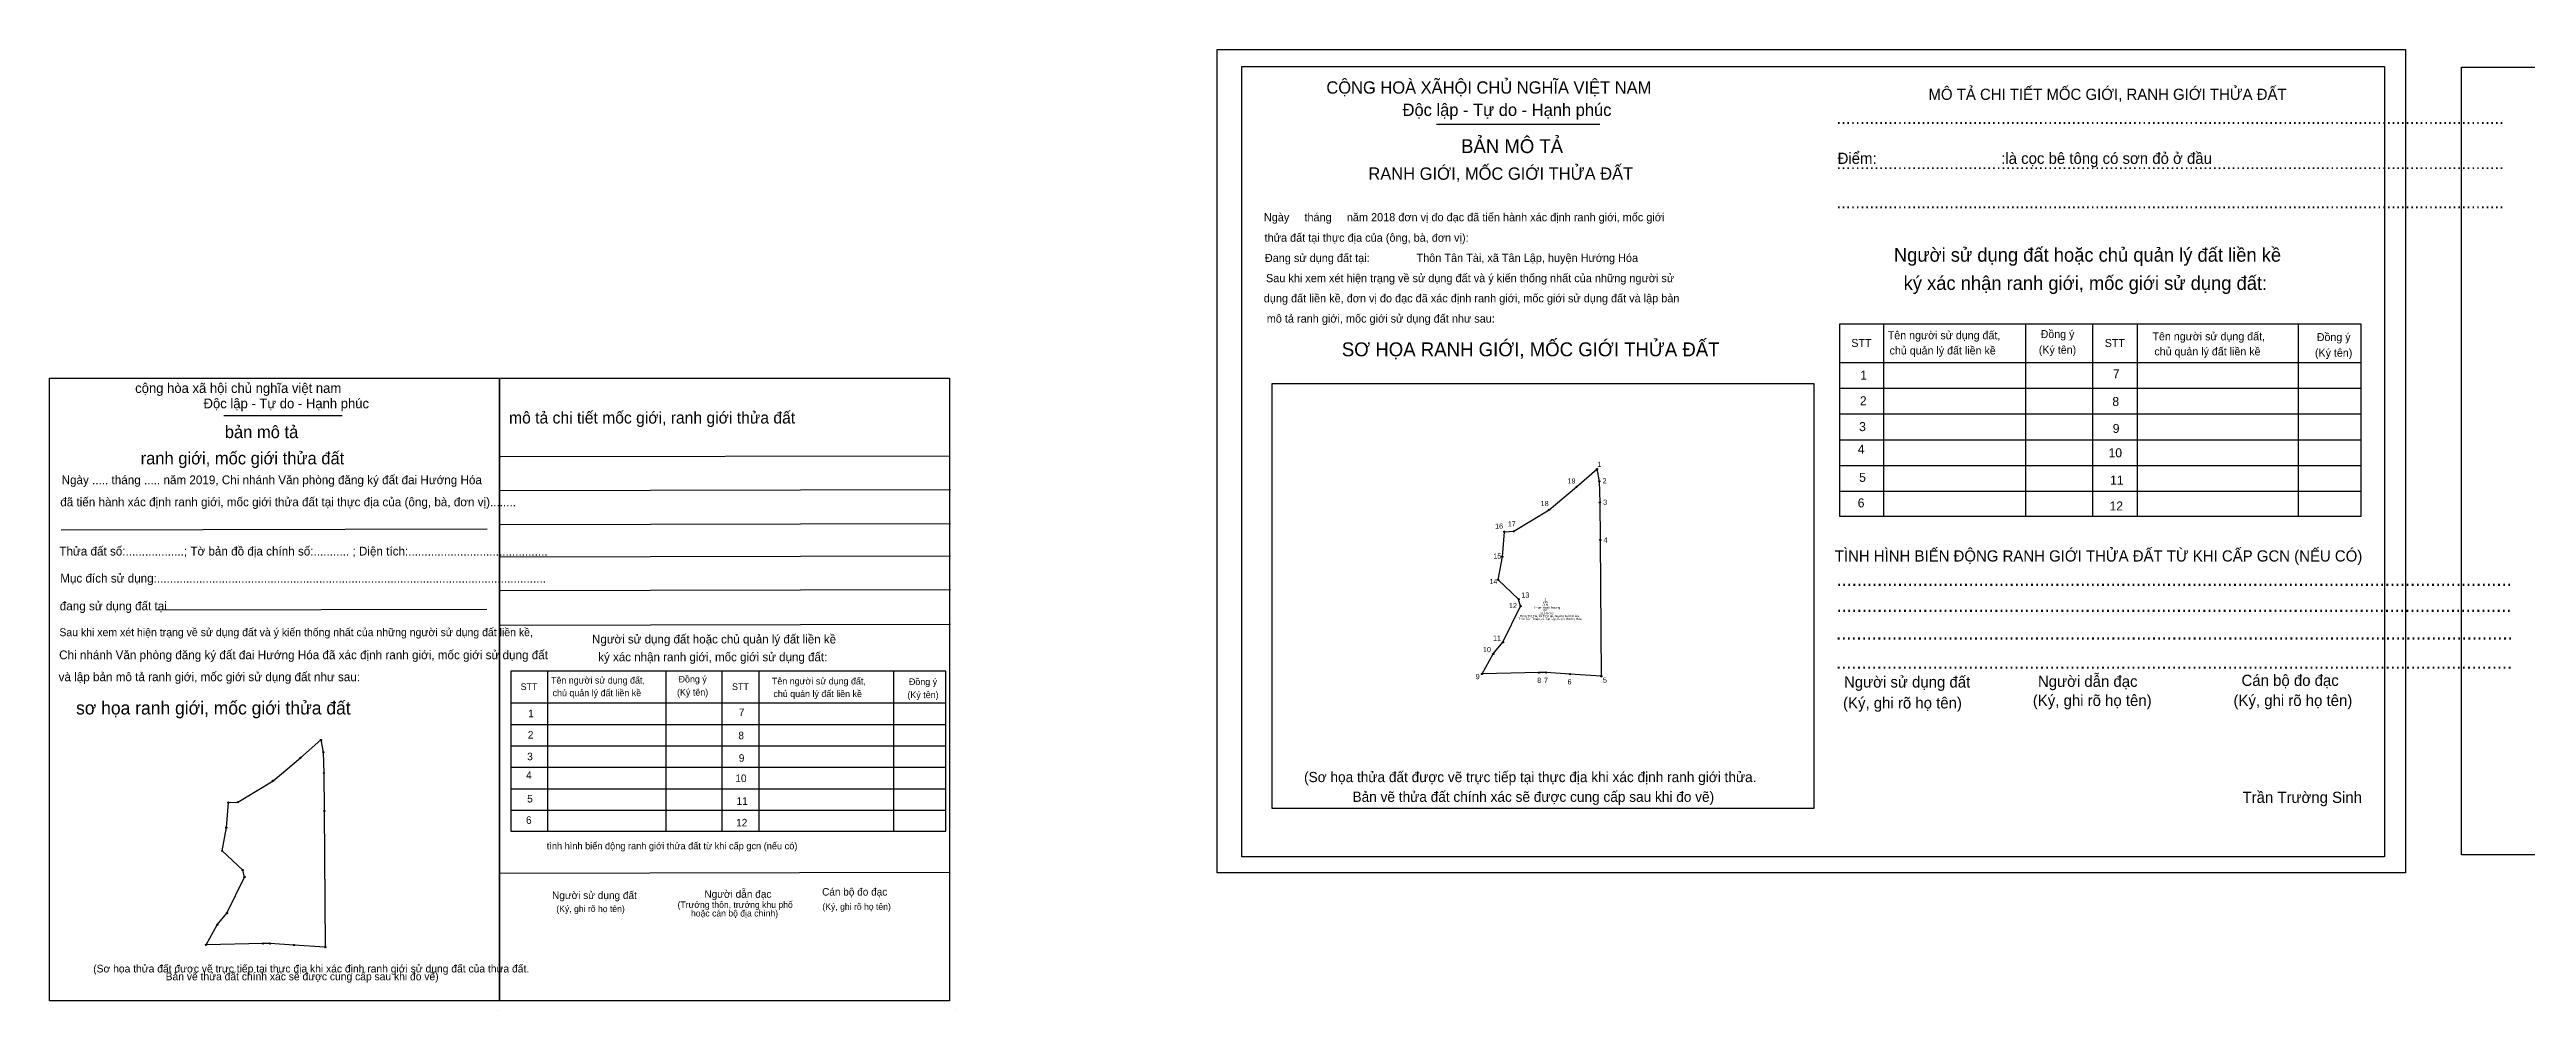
# Model space of a CAD drawing. Extents: x 129 to 548964, y 21 to 1840586.
# Drawn here: x 545417 to 547727, y 1839690 to 1840586 of the extents above; entities that cross this region are included whole.
import ezdxf

# ---------------------------------------------------------------- set-up
doc = ezdxf.new("R2010")
doc.units = 0
for name, color, linetype in [('bmtKhungInTrang1', 7, 'Continuous'), ('bmtKhungInTrang2', 7, 'Continuous'), ('bmtNoiDung', 7, 'Continuous'), ('bmtTemplate', 7, 'Continuous'), ('CanhThua', 7, 'Continuous'), ('Level 1', 7, 'Continuous'), ('Level 16', 7, 'Continuous'), ('Level 2', 7, 'Continuous'), ('MocDinhThua', 7, 'Continuous'), ('SoHieuDinhThua', 7, 'Continuous')]:
    doc.layers.add(name, color=color, linetype=linetype)

msp = doc.modelspace()

# ---------------------------------------------------------------- linework, layer by layer
at = {"layer": 'bmtKhungInTrang1'}
for points in [[(546505.9, 1840585.7), (547614.5, 1840585.7), (547614.5, 1839817.9), (546505.9, 1839817.9)], [(546528.9, 1840570), (547594.8, 1840570), (547594.8, 1839832.9), (546528.9, 1839832.9)]]:
    msp.add_lwpolyline(points, close=True, dxfattribs=at)
at = {"layer": 'bmtKhungInTrang2'}
msp.add_lwpolyline([(547666.6, 1840569.2), (548197.7, 1840569.2), (548197.7, 1839834.7), (547666.6, 1839834.7)], close=True, dxfattribs=at)
at = {"layer": 'bmtTemplate'}
for p, q in [((546710.4, 1840516.3), (546862.7, 1840516.3)), ((547572.9, 1840329.5), (547086.3, 1840329.5)), ((547086.3, 1840329.5), (547086.3, 1840150.7)), ((547127.4, 1840329.5), (547127.4, 1840150.7)), ((547259.8, 1840329.5), (547259.8, 1840150.7)), ((547322.5, 1840329.5), (547322.5, 1840150.7)), ((547363.9, 1840329.5), (547363.9, 1840150.7)), ((547514.1, 1840329), (547514.1, 1840150.7)), ((547572.9, 1840150.7), (547572.9, 1840329.5)), ((547086.3, 1840293.9), (547572.9, 1840293.9)), ((547086.3, 1840269.9), (547572.9, 1840269.9)), ((547086.3, 1840245.9), (547572.9, 1840245.9)), ((547086.3, 1840221.9), (547572.9, 1840221.9)), ((547086.3, 1840197.9), (547572.9, 1840197.9)), ((547086.3, 1840173.9), (547572.9, 1840173.9)), ((547086.3, 1840150.7), (547572.9, 1840150.7))]:
    msp.add_line(p, q, dxfattribs=at)
for points in [[(546528.9, 1840570), (547594.8, 1840570), (547594.8, 1839832.9), (546528.9, 1839832.9)], [(546557.1, 1839877.9), (546557.1, 1840274.3), (547062.4, 1840274.3), (547062.4, 1839877.9)]]:
    msp.add_lwpolyline(points, close=True, dxfattribs=at)
at = {"layer": 'CanhThua'}
for p, q in [((546841, 1840178), (546860.1, 1840194.5)), ((546860.1, 1840194.5), (546862.3, 1840183.1)), ((546815.4, 1840156.5), (546841, 1840178)), ((546862.3, 1840183.1), (546862.8, 1840163.5)), ((546782.6, 1840136.5), (546815.4, 1840156.5)), ((546862.8, 1840163.5), (546863.2, 1840128.4)), ((546771.9, 1840112.8), (546773.8, 1840136.1)), ((546773.8, 1840136.1), (546782.6, 1840136.5)), ((546863.2, 1840128.4), (546864.2, 1840001.3)), ((546768, 1840091.1), (546771.9, 1840112.8)), ((546787, 1840073.2), (546768, 1840091.1)), ((546772.4, 1840033), (546788.9, 1840066.7)), ((546788.9, 1840066.7), (546787, 1840073.2)), ((546763.4, 1840022.1), (546772.4, 1840033)), ((546752.9, 1840003.5), (546763.4, 1840022.1)), ((546806.1, 1840004.7), (546752.9, 1840003.5)), ((546812.6, 1840004.8), (546806.1, 1840004.7)), ((546834.9, 1840003.3), (546812.6, 1840004.8)), ((546864.2, 1840001.3), (546834.9, 1840003.3)), ((545650.7, 1839925.4), (545669.8, 1839941.9)), ((545669.8, 1839941.9), (545672, 1839930.5)), ((545625.1, 1839903.9), (545650.7, 1839925.4)), ((545672, 1839930.5), (545672.5, 1839910.9)), ((545592.3, 1839883.9), (545625.1, 1839903.9)), ((545672.5, 1839910.9), (545672.9, 1839875.8)), ((545581.6, 1839860.2), (545583.5, 1839883.5)), ((545583.5, 1839883.5), (545592.3, 1839883.9)), ((545672.9, 1839875.8), (545673.9, 1839748.7)), ((545577.7, 1839838.5), (545581.6, 1839860.2)), ((545596.8, 1839820.6), (545577.7, 1839838.5)), ((545598.6, 1839814.1), (545596.8, 1839820.6)), ((545582.1, 1839780.4), (545598.6, 1839814.1)), ((545573.1, 1839769.5), (545582.1, 1839780.4)), ((545562.6, 1839750.9), (545573.1, 1839769.5)), ((545615.8, 1839752.1), (545562.6, 1839750.9)), ((545622.3, 1839752.1), (545615.8, 1839752.1)), ((545644.6, 1839750.7), (545622.3, 1839752.1)), ((545673.9, 1839748.7), (545644.6, 1839750.7))]:
    msp.add_line(p, q, dxfattribs=at)
at = {"layer": 'Level 1'}
for p, q in [((545837.2, 1840206.1), (546256.9, 1840207)), ((545837.2, 1840174.5), (546257, 1840175.4)), ((545837.2, 1840142.8), (546257, 1840143.7)), ((545427.6, 1840137.8), (545824.9, 1840138.7)), ((545837.3, 1840112.7), (546257.1, 1840113.6)), ((545837.3, 1840081.4), (546257.1, 1840082.3)), ((545515.8, 1840063.2), (545824.5, 1840063.8)), ((545837.4, 1840049), (546257.1, 1840049.9)), ((545836.6, 1839817.8), (546256.3, 1839818.7))]:
    msp.add_line(p, q, dxfattribs=at)
at = {"layer": 'Level 2'}
for p, q in [((545579.3, 1840244.4), (545689.7, 1840244.4)), ((546252.8, 1840006.1), (545846.8, 1840006.1)), ((545846.8, 1840006.1), (545846.8, 1839857)), ((545881.2, 1840006.1), (545881.2, 1839857)), ((545991.6, 1840006.1), (545991.6, 1839857)), ((546043.9, 1840006.1), (546043.9, 1839857)), ((546078.4, 1840006.1), (546078.4, 1839857)), ((546203.8, 1840005.7), (546203.8, 1839857)), ((546252.8, 1839857), (546252.8, 1840006.1)), ((545846.8, 1839976.4), (546252.8, 1839976.4)), ((545846.8, 1839956.4), (546252.8, 1839956.4)), ((545846.8, 1839936.4), (546252.8, 1839936.4)), ((545846.8, 1839916.4), (546252.8, 1839916.4)), ((545846.8, 1839896.4), (546252.8, 1839896.4)), ((545846.8, 1839876.3), (546252.8, 1839876.3)), ((545846.8, 1839857), (546252.8, 1839857)), ((545834.2, 1839689.7), (545834.2, 1839689.7)), ((546262.4, 1839690.4), (546262.4, 1839690.4))]:
    msp.add_line(p, q, dxfattribs=at)
for points in [[(545416.7, 1839698.6), (545416.6, 1839698.6), (545416.6, 1840279.2), (545836.4, 1840279.2), (545836.4, 1840279.2)], [(545836.4, 1840279.2), (545836.4, 1839698.6), (545416.7, 1839698.6)], [(545836.4, 1840279.2), (546256.2, 1840279.2), (546256.2, 1839698.6), (546256.2, 1839698.6)], [(546256.2, 1839698.6), (545836.4, 1839698.6), (545836.4, 1840279.2)], [(545836.4, 1840279.2), (546256.2, 1840279.2), (546256.2, 1839698.6)], [(546256.2, 1839698.6), (545836.4, 1839698.6), (545836.4, 1840279.2)]]:
    msp.add_lwpolyline(points, dxfattribs=at)
at = {"layer": 'MocDinhThua'}
for centre in [(546860.1, 1840194.5), (546841, 1840178), (546862.3, 1840183.1), (546815.4, 1840156.5), (546862.8, 1840163.5), (546773.8, 1840136.1), (546782.6, 1840136.5), (546863.2, 1840128.4), (546771.9, 1840112.8), (546768, 1840091.1), (546787, 1840073.2), (546788.9, 1840066.7), (546772.4, 1840033), (546763.4, 1840022.1), (546806.1, 1840004.7), (546812.6, 1840004.8), (546752.9, 1840003.5), (546834.9, 1840003.3), (546864.2, 1840001.3), (545669.8, 1839941.9), (545650.7, 1839925.4), (545672, 1839930.5), (545625.1, 1839903.9), (545672.5, 1839910.9), (545583.5, 1839883.5), (545592.3, 1839883.9), (545672.9, 1839875.8), (545581.6, 1839860.2), (545577.7, 1839838.5), (545596.8, 1839820.6), (545598.6, 1839814.1), (545582.1, 1839780.4), (545562.6, 1839750.9), (545573.1, 1839769.5), (545615.8, 1839752.1), (545622.3, 1839752.1), (545644.6, 1839750.7), (545673.9, 1839748.7)]:
    msp.add_circle(centre, 0.58, dxfattribs=at)

# ---------------------------------------------------------------- texts
at = {"layer": 'bmtNoiDung'}
for s, height, p in [('Thôn Tân Tài, xã Tân Lập, huyện Hướng Hóa', 7.599, (546691.8, 1840387.7)), ('Trần Trường Sinh', 10.427, (547462.3, 1839883.2))]:
    msp.add_text(s, height=height, dxfattribs=at).set_placement(p)
at = {"layer": 'bmtTemplate'}
for s, height, p in [('CỘNG HOÀ XÃHỘI CHỦ NGHĨA VIỆT NAM', 11.494, (546607.7, 1840544.6)), ('MÔ TẢ CHI TIẾT MỐC GIỚI, RANH GIỚI THỬA ĐẤT', 10.427, (547169.4, 1840538.8)), ('Độc lập - Tự do - Hạnh phúc', 11.494, (546678.8, 1840523.8)), ('..............................................................................................................................................', 11.7995, (547083.6, 1840516.3)), ('BẢN MÔ TẢ', 12.93, (546733.4, 1840489.2)), ('Điểm:                              :là cọc bê tông có sơn đỏ ở đầu', 10.427, (547084.6, 1840479.1)), ('RANH GIỚI, MỐC GIỚI THỬA ĐẤT', 11.494, (546646.9, 1840464.3)), ('..............................................................................................................................................', 11.7995, (547083.6, 1840474.2)), ('Ngày     tháng     năm 2018 đơn vị đo đạc đã tiến hành xác định ranh giới, mốc giới ', 7.599, (546549.4, 1840425.6)), ('..............................................................................................................................................', 11.7995, (547083.6, 1840437.8)), ('thửa đất tại thực địa của (ông, bà, đơn vị):', 7.599, (546550.1, 1840406.5)), ('Người sử dụng đất hoặc chủ quản lý đất liền kề ', 12.791, (547137.1, 1840387.9)), ('Đang sử dụng đất tại:', 7.599, (546550.3, 1840387.6)), ('Sau khi xem xét hiện trạng về sử dụng đất và ý kiến thống nhất của những người sử ', 7.599, (546551.4, 1840368.8)), ('ký xác nhận ranh giới, mốc giới sử dụng đất:', 12.791, (547146.2, 1840361.6)), ('dụng đất liền kề, đơn vị đo đạc đã xác định ranh giới, mốc giới sử dụng đất và lập bản', 7.599, (546549.3, 1840350)), ('mô tả ranh giới, mốc giới sử dụng đất như sau:', 7.599, (546552.1, 1840331.1)), ('SƠ HỌA RANH GIỚI, MỐC GIỚI THỬA ĐẤT', 12.971, (546622.1, 1840299.7)), ('STT', 7.44, (547097.4, 1840308.4)), ('Tên người sử dụng đất,', 7.439, (547131.4, 1840315.6)), ('chủ quản lý đất liền kề', 7.439, (547133.1, 1840301.4)), ('(Ký tên)', 7.44, (547272.3, 1840302.1)), ('Đồng ý', 7.44, (547274, 1840316.7)), ('STT', 7.44, (547333.8, 1840308.4)), ('Tên người sử dụng đất,', 7.439, (547378.3, 1840314.6)), ('chủ quản lý đất liền kề', 7.439, (547380.1, 1840300.5)), ('(Ký tên)', 7.44, (547529.9, 1840299.3)), ('Đồng ý', 7.44, (547531.6, 1840313.9)), ('1', 8.4, (547105.8, 1840278)), ('7', 8.42, (547341.4, 1840279.2)), ('2', 8.4, (547105.4, 1840254)), ('8', 8.42, (547340.9, 1840253.3)), ('3', 8.4, (547104.7, 1840229.9)), ('9', 8.42, (547341.3, 1840228.2)), ('4', 8.4, (547103.5, 1840209)), ('10', 8.42, (547337.4, 1840205.5)), ('5', 8.4, (547104.7, 1840182.6)), ('6', 8.4, (547103.4, 1840158.8)), ('11', 8.42, (547338.8, 1840180)), ('12', 8.42, (547338.3, 1840155.9)), ('TÌNH HÌNH BIẾN ĐỘNG RANH GIỚI THỬA ĐẤT TỪ KHI CẤP GCN (NẾU CÓ)', 10.427, (547082, 1840108.3)), ('.....................................................................................................................................', 12.7455, (547083.6, 1840085.6)), ('.....................................................................................................................................', 12.7389, (547083.6, 1840061.3)), ('.....................................................................................................................................', 12.771, (547083.2, 1840035.5)), ('.....................................................................................................................................', 12.7644, (547083.2, 1840008.3)), ('(Ký, ghi rõ họ tên)', 10.427, (547089.7, 1839971.3)), ('Người sử dụng đất', 10.427, (547090.6, 1839990.8)), ('(Ký, ghi rõ họ tên)', 10.427, (547266.7, 1839973.6)), ('Người dẫn đạc', 10.427, (547271.5, 1839991.4)), ('(Ký, ghi rõ họ tên)', 10.427, (547453.9, 1839973.6)), ('Cán bộ đo đạc', 10.427, (547461.4, 1839992.3)), ('(Sơ họa thửa đất được vẽ trực tiếp tại thực địa khi xác định ranh giới thửa.', 9.516, (546586.9, 1839902.6)), ('Bản vẽ thửa đất chính xác sẽ được cung cấp sau khi đo vẽ)', 9.516, (546632.1, 1839884.2))]:
    msp.add_text(s, height=height, dxfattribs=at).set_placement(p)
at = {"layer": 'Level 1'}
for s, p in [('(Sơ họa thửa đất được vẽ trực tiếp tại thực địa khi xác định ranh giới sử dụng đất của thửa đất.', (545457.4, 1839725.1)), (' Bản vẽ thửa đất chính xác sẽ được cung cấp sau khi đo vẽ)', (545522.3, 1839717.8))]:
    msp.add_text(s, height=7.183, dxfattribs=at).set_placement(p)
at = {"layer": 'Level 16'}
for s, height, p in [(' đã tiến hành xác định ranh giới, mốc giới thửa đất tại thực địa của (ông, bà, đơn vị)........', 8.141, (545423.6, 1840159.8)), ('Ngày ..... tháng ..... năm 2019, Chi nhánh Văn phòng đăng ký đất đai Hướng Hóa', 8.141, (545427.9, 1840180.4)), ('Thửa đất số:..................; Tờ bản đồ địa chính số:........... ; Diện tích:...........................................', 8.1407, (545425.8, 1840113.9)), ('Mục đích sử dụng:........................................................................................................................', 8.1407, (545426.6, 1840088.7)), ('đang sử dụng đất tại', 8.141, (545426.2, 1840062.8)), ('Thôn Tân Thuận, xã Tân Lập, huyện Hướng Hóa', 1.959, (546786.7, 1840053.9)), ('Thôn Tân Tài, xã Tân Lập, huyện Hướng Hóa', 1.959, (546788.2, 1840056.5)), ('Phạm Hoài Phương', 1.959, (546801.8, 1840064.4)), ('191245460', 1.96, (546805.9, 1840059.1)), ('CLN', 1.96, (546809.2, 1840067)), ('1971', 1.96, (546809.1, 1840061.8)), ('215', 1.96, (546809.8, 1840069.6)), ('1', 1.96, (546811.1, 1840072.2)), ('Sau khi xem xét hiện trạng về sử dụng đất và ý kiến thống nhất của những người sử dụng đất liền kề,', 7.327, (545425.8, 1840038.7)), (' và lập bản mô tả ranh giới, mốc giới sử dụng đất như sau:', 8.141, (545422.1, 1839996.7)), ('Chi nhánh Văn phòng đăng ký đất đai Hướng Hóa đã xác định ranh giới, mốc giới sử dụng đất', 8.141, (545425.6, 1840017.2))]:
    msp.add_text(s, height=height, dxfattribs=at).set_placement(p)
at = {"layer": 'Level 2'}
for s, height, p in [('cộng hòa xã hội chủ nghĩa việt nam', 9.108, (545496.5, 1840265.5)), ('Độc lập - Tự do - Hạnh phúc', 9.108, (545560.3, 1840251.2)), ('bản mô tả', 11.53, (545580.1, 1840223.4)), ('mô tả chi tiết mốc giới, ranh giới thửa đất', 10.925, (545845.3, 1840237)), ('ranh giới, mốc giới thửa đất', 11.532, (545501.6, 1840198.9)), ('Người sử dụng đất hoặc chủ quản lý đất liền kề ', 8.061, (545922.7, 1840031.9)), ('ký xác nhận ranh giới, mốc giới sử dụng đất:', 8.061, (545928.5, 1840015.3)), ('STT', 6.21, (545856.1, 1839988.5)), ('Tên người sử dụng đất,', 6.206, (545884.4, 1839994.5)), ('chủ quản lý đất liền kề', 6.206, (545885.9, 1839982.7)), ('(Ký tên)', 6.21, (546002, 1839983.3)), ('Đồng ý', 6.21, (546003.4, 1839995.5)), ('STT', 6.21, (546053.3, 1839988.5)), ('Tên người sử dụng đất,', 6.206, (546090.5, 1839993.7)), ('chủ quản lý đất liền kề', 6.206, (546091.9, 1839981.9)), ('(Ký tên)', 6.21, (546216.9, 1839980.9)), ('Đồng ý', 6.21, (546218.3, 1839993.1)), ('sơ họa ranh giới, mốc giới thửa đất', 12.201, (545441.4, 1839965.7)), ('1', 7.01, (545863.1, 1839963.1)), ('7', 7.02, (546059.6, 1839964.2)), ('2', 7.01, (545862.8, 1839943.2)), ('8', 7.02, (546059.2, 1839942.6)), ('4', 7.01, (545861.2, 1839905.6)), ('3', 7.01, (545862.2, 1839923)), ('9', 7.02, (546059.6, 1839921.6)), ('5', 7.01, (545862.2, 1839883.6)), ('10', 7.02, (546056.4, 1839902.7)), ('6', 7.01, (545861.1, 1839863.7)), ('12', 7.02, (546057.1, 1839861.3)), ('11', 7.02, (546057.5, 1839881.4)), ('tình hình biến động ranh giới thửa đất từ khi cấp gcn (nếu có)', 6.406, (545880.5, 1839839.9)), ('Người sử dụng đất', 7.007, (545885.4, 1839793.6)), ('Người dẫn đạc', 7.024, (546027.5, 1839794.7)), ('Cán bộ đo đạc', 6.992, (546137.3, 1839796.8)), ('(Ký, ghi rõ họ tên)', 6.006, (545889.4, 1839781.5)), ('(Trưởng thôn, trưởng khu phố', 6.006, (546002.5, 1839785.3)), ('hoặc cán bộ địa chính)', 6.006, (546015, 1839777.3)), ('(Ký, ghi rõ họ tên)', 6.006, (546137.6, 1839783.5))]:
    msp.add_text(s, height=height, dxfattribs=at).set_placement(p)
at = {"layer": 'SoHieuDinhThua'}
for s, p in [('1', (546860.4, 1840196.6)), ('19', (546832.7, 1840181.1)), ('2', (546865.4, 1840181.2)), ('16', (546765.1, 1840138.9)), ('17', (546776.9, 1840141)), ('18', (546807.6, 1840160)), ('3', (546865.9, 1840161.2)), ('4', (546866.3, 1840126)), ('15', (546763.5, 1840111)), ('14', (546759.8, 1840087.2)), ('13', (546789.6, 1840074.6)), ('12', (546778.1, 1840064.9)), ('10', (546753.8, 1840023.8)), ('11', (546763.2, 1840034.5)), ('9', (546747, 1839998.6)), ('8', (546804.4, 1839995.1)), ('7', (546810.7, 1839995.1)), ('6', (546832.7, 1839993.7)), ('5', (546865.7, 1839995.3))]:
    msp.add_text(s, height=4.83, dxfattribs=at).set_placement(p)

doc.saveas('drawing.dxf')
